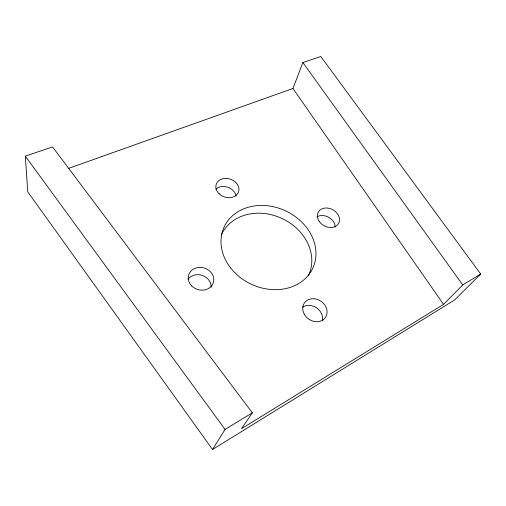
<?xml version="1.0" encoding="UTF-8"?>
<svg xmlns="http://www.w3.org/2000/svg" width="506" height="506" viewBox="0 0 506 506"><rect width="100%" height="100%" fill="white"/><g stroke="black" fill="none" stroke-linecap="round" stroke-linejoin="round"><path stroke-width="0.76" d="M68.633 168.371L292.936 88.499L302.892 62.548L320.817 56.508L480.7 274.024L454.622 299.957L212.52 449.492L27.767 191.831L25.3 156.126L52.554 146.936L252.349 412.833L241.476 428.696L443.547 304.353L462.731 284.948L480.7 274.024M212.52 449.492L225.056 429.423L252.349 412.833M25.3 156.126L225.056 429.423M302.892 62.548L462.731 284.948M292.936 88.499L443.547 304.353M302.373 307.376A12.568 10.734 35.3 0 1 316.414 307.711A12.568 10.734 35.3 0 1 322.335 320.614M221.248 235.088A48.076 40.138 25.1 0 1 281.709 218.339A48.076 40.138 25.1 0 1 308.616 275.232M316.914 216.853A11.461 9.057 28.9 0 1 328.704 217.27A11.461 9.057 28.9 0 1 335.206 227.08M215.79 189.2A11.613 9.304 18.5 0 1 227.732 187.214A11.613 9.304 18.5 0 1 236.068 195.98M187.947 279.274A12.694 11.132 17 0 1 202.292 275.435A12.694 11.132 17 0 1 211.166 287.174M304.264 314.169A12.789 10.841 35 0 0 325.358 317.604A12.789 10.841 35 0 0 315.149 298.869A12.789 10.841 35 0 0 304.264 314.169M191.774 285.979A12.922 11.252 17.2 0 0 213.292 282.829A12.922 11.252 17.2 0 0 198.004 267.51A12.922 11.252 17.2 0 0 191.774 285.979M219.187 193.817A11.802 9.38 18.6 0 0 238.579 191.844A11.802 9.38 18.6 0 0 224.455 178.454A11.802 9.38 18.6 0 0 219.187 193.817M319.337 221.577A11.644 9.121 28.8 0 0 338.508 223.589A11.644 9.121 28.8 0 0 327.49 208.042A11.644 9.121 28.8 0 0 319.337 221.577M230.572 267.851A48.886 40.493 25 0 0 312.202 269.388A48.886 40.493 25 0 0 262.627 205.455A48.886 40.493 25 0 0 230.572 267.851"/></g></svg>
